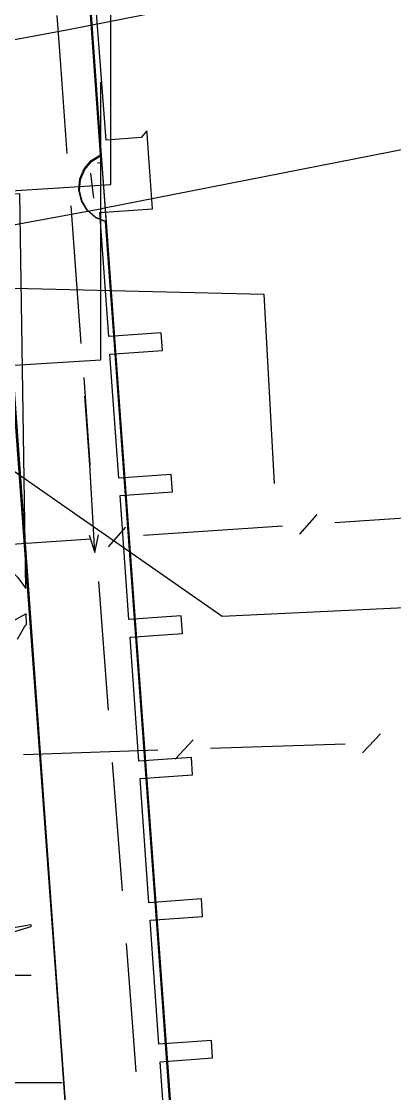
# Model space of a CAD drawing. Header units: metres. Extents: x -3903 to -3714, y 4981 to 6033.
# Drawn here: x -3843.9 to -3833.27, y 5709.88 to 5740.43 of the extents above; entities that cross this region are included whole.
import ezdxf

# ---------------------------------------------------------------- set-up
doc = ezdxf.new("R2010")
doc.units = ezdxf.units.M
for name, color, linetype in [('CURB', 7, 'Continuous'), ('ELECTR_CABLE', 7, 'Continuous'), ('ELECTR_CABLE_COMM', 7, 'Continuous'), ('GAS', 7, 'Continuous'), ('GRASS', 7, 'Continuous'), ('GROUND', 7, 'Continuous'), ('HEAT', 7, 'Continuous'), ('LAMP', 7, 'Continuous'), ('OVERHEAD_POWER_LINE', 7, 'Continuous'), ('ROAD', 7, 'Continuous'), ('SEWER', 7, 'Continuous'), ('SIDEWALK_PATH', 7, 'Continuous'), ('WATER_PIPELINE', 7, 'Continuous')]:
    doc.layers.add(name, color=color, linetype=linetype)

msp = doc.modelspace()

# ---------------------------------------------------------------- linework, layer by layer
at = {"layer": 'CURB'}
for points in [[(-3867.861, 5808.623), (-3853.9, 5809.494), (-3852.929, 5809.577), (-3846.431, 5804.023), (-3844.586, 5777.956), (-3844.205, 5772.576), (-3843.415, 5761.417), (-3841.627, 5736.612), (-3841.49, 5734.714), (-3840.673, 5723.38), (-3839.406, 5705.714), (-3838.057, 5687.717), (-3840.726, 5684.51), (-3861.138, 5682.304)], [(-3840.834, 5684.41), (-3842.18, 5703.131), (-3842.323, 5705.126), (-3845.185, 5744.942), (-3845.328, 5746.936), (-3845.557, 5750.52), (-3844.632, 5751.588), (-3842.702, 5751.727)], [(-3841.667, 5737.001), (-3841.623, 5736.4), (-3841.739, 5736.392)], [(-3841.938, 5736.109), (-3841.852, 5735.397)], [(-3841.004, 5727.929), (-3840.952, 5727.214)], [(-3840.477, 5720.644), (-3840.437, 5720.091), (-3840.426, 5719.928)]]:
    msp.add_lwpolyline(points, dxfattribs=at)
at = {"layer": 'ELECTR_CABLE'}
for points in [[(-3842.6, 5736.671), (-3842.793, 5739.327), (-3842.885, 5740.595)], [(-3842.206, 5731.25), (-3842.491, 5735.174)], [(-3848.825, 5730.895), (-3838.186, 5723.479), (-3829.389, 5723.897)], [(-3841.954, 5727.791), (-3842.097, 5729.753)], [(-3841.42, 5720.806), (-3841.7, 5724.465)], [(-3841.027, 5715.65), (-3841.306, 5719.31)], [(-3840.631, 5710.495), (-3840.75, 5712.03), (-3840.912, 5714.155)], [(-3847.521, 5713.251), (-3843.622, 5713.251)], [(-3846.673, 5710.189), (-3842.741, 5710.189)]]:
    msp.add_lwpolyline(points, dxfattribs=at)
at = {"layer": 'ELECTR_CABLE_COMM'}
for points in [[(-3835.967, 5725.819), (-3835.474, 5726.383)], [(-3834.972, 5726.151), (-3831.015, 5726.417)], [(-3841.421, 5725.454), (-3840.927, 5726.018)], [(-3840.426, 5725.786), (-3839.722, 5725.833), (-3836.469, 5726.051)], [(-3845.879, 5725.421), (-3841.922, 5725.686)], [(-3839.008, 5719.955), (-3839.52, 5719.408)], [(-3833.675, 5720.129), (-3834.188, 5719.582)], [(-3840.013, 5719.658), (-3843.847, 5719.533)], [(-3834.681, 5719.831), (-3838.514, 5719.706)]]:
    msp.add_lwpolyline(points, dxfattribs=at)
at = {"layer": 'GAS'}
msp.add_lwpolyline([(-3839.702, 5707.248), (-3839.952, 5710.783), (-3838.456, 5710.889), (-3838.491, 5711.388), (-3839.988, 5711.282), (-3840.238, 5714.816), (-3838.742, 5714.922), (-3838.777, 5715.421), (-3840.273, 5715.315), (-3840.523, 5718.85), (-3839.027, 5718.956), (-3839.062, 5719.454), (-3840.559, 5719.349), (-3840.809, 5722.883), (-3839.313, 5722.989), (-3839.348, 5723.488), (-3840.844, 5723.382), (-3841.094, 5726.917), (-3839.598, 5727.023), (-3839.633, 5727.521), (-3841.13, 5727.415), (-3841.38, 5730.95), (-3839.884, 5731.056), (-3839.919, 5731.555), (-3841.415, 5731.449), (-3841.665, 5734.984), (-3840.169, 5735.089), (-3840.31, 5737.084), (-3840.314, 5737.136), (-3840.327, 5737.311), (-3840.492, 5737.12), (-3841.489, 5737.045), (-3841.856, 5741.929)], dxfattribs=at)
at = {"layer": 'GRASS'}
for points in [[(-3838.069, 5687.642), (-3841.509, 5734.728), (-3841.801, 5734.852), (-3842.035, 5735.054), (-3842.196, 5735.319), (-3842.268, 5735.628), (-3842.241, 5735.944), (-3842.12, 5736.229), (-3841.917, 5736.463), (-3841.646, 5736.627), (-3842.728, 5751.725)], [(-3845.203, 5744.956), (-3842.342, 5705.14)]]:
    msp.add_lwpolyline(points, dxfattribs=at)
at = {"layer": 'GROUND'}
for points in [[(-3844.19, 5772.577), (-3841.627, 5736.612), (-3838.05, 5687.628)], [(-3842.326, 5705.126), (-3844.69, 5737.313), (-3845.185, 5744.942)]]:
    msp.add_lwpolyline(points, dxfattribs=at)
at = {"layer": 'HEAT'}
for points in [[(-3845.953, 5739.578), (-3842.566, 5740.2), (-3830.38, 5742.602)], [(-3829.245, 5737.526), (-3841.58, 5735.095), (-3841.606, 5735.09), (-3850.744, 5733.411)]]:
    msp.add_lwpolyline(points, dxfattribs=at)
at = {"layer": 'LAMP'}
msp.add_point((-3841.957, 5727.772), dxfattribs=at)
at = {"layer": 'OVERHEAD_POWER_LINE'}
for points in [[(-3842.13, 5730.285), (-3841.954, 5727.791)], [(-3841.809, 5725.295), (-3841.954, 5727.791)], [(-3841.971, 5725.786), (-3841.809, 5725.295), (-3841.704, 5725.803)]]:
    msp.add_lwpolyline(points, dxfattribs=at)
at = {"layer": 'ROAD'}
msp.add_lwpolyline([(-3838.05, 5687.629), (-3841.488, 5734.707), (-3841.489, 5734.711), (-3841.491, 5734.714), (-3841.494, 5734.716), (-3841.782, 5734.837), (-3841.783, 5734.838), (-3842.016, 5735.04), (-3842.017, 5735.041), (-3842.177, 5735.304), (-3842.177, 5735.306), (-3842.249, 5735.613), (-3842.25, 5735.614), (-3842.219, 5735.927), (-3842.219, 5735.929), (-3842.097, 5736.211), (-3842.097, 5736.212), (-3841.896, 5736.446), (-3841.895, 5736.447), (-3841.632, 5736.609), (-3841.63, 5736.612), (-3841.628, 5736.615), (-3841.628, 5736.618), (-3846.456, 5804.36)], dxfattribs=at)
at = {"layer": 'SEWER'}
for points in [[(-3848.706, 5742.182), (-3847.783, 5731.948), (-3847.354, 5731.389), (-3847.239, 5731.173), (-3846.925, 5730.248), (-3846.885, 5730.007), (-3847.395, 5729.923), (-3844.781, 5725.199), (-3844.606, 5725.1), (-3844.572, 5725.077), (-3844.13, 5724.706), (-3844.1, 5724.676), (-3844.009, 5724.579), (-3843.989, 5724.556), (-3843.775, 5724.274), (-3843.95, 5735.517), (-3844.546, 5735.483), (-3844.977, 5742.859)], [(-3844.019, 5722.823), (-3843.813, 5723.175), (-3843.793, 5723.201), (-3843.759, 5723.24), (-3843.764, 5723.548), (-3844.253, 5723.278)], [(-3846.219, 5713.86), (-3843.625, 5714.639), (-3843.626, 5714.681), (-3844.856, 5714.478)]]:
    msp.add_lwpolyline(points, dxfattribs=at)
at = {"layer": 'SIDEWALK_PATH'}
msp.add_lwpolyline([(-3842.326, 5705.126), (-3844.69, 5737.313), (-3845.185, 5744.942)], dxfattribs=at)
at = {"layer": 'WATER_PIPELINE'}
for points in [[(-3845.999, 5735.492), (-3841.359, 5735.783), (-3841.359, 5743.691)], [(-3846.279, 5730.497), (-3841.639, 5730.788), (-3841.639, 5738.696)], [(-3846.494, 5732.888), (-3836.994, 5732.661), (-3836.704, 5727.261)]]:
    msp.add_lwpolyline(points, dxfattribs=at)

doc.saveas('drawing.dxf')
